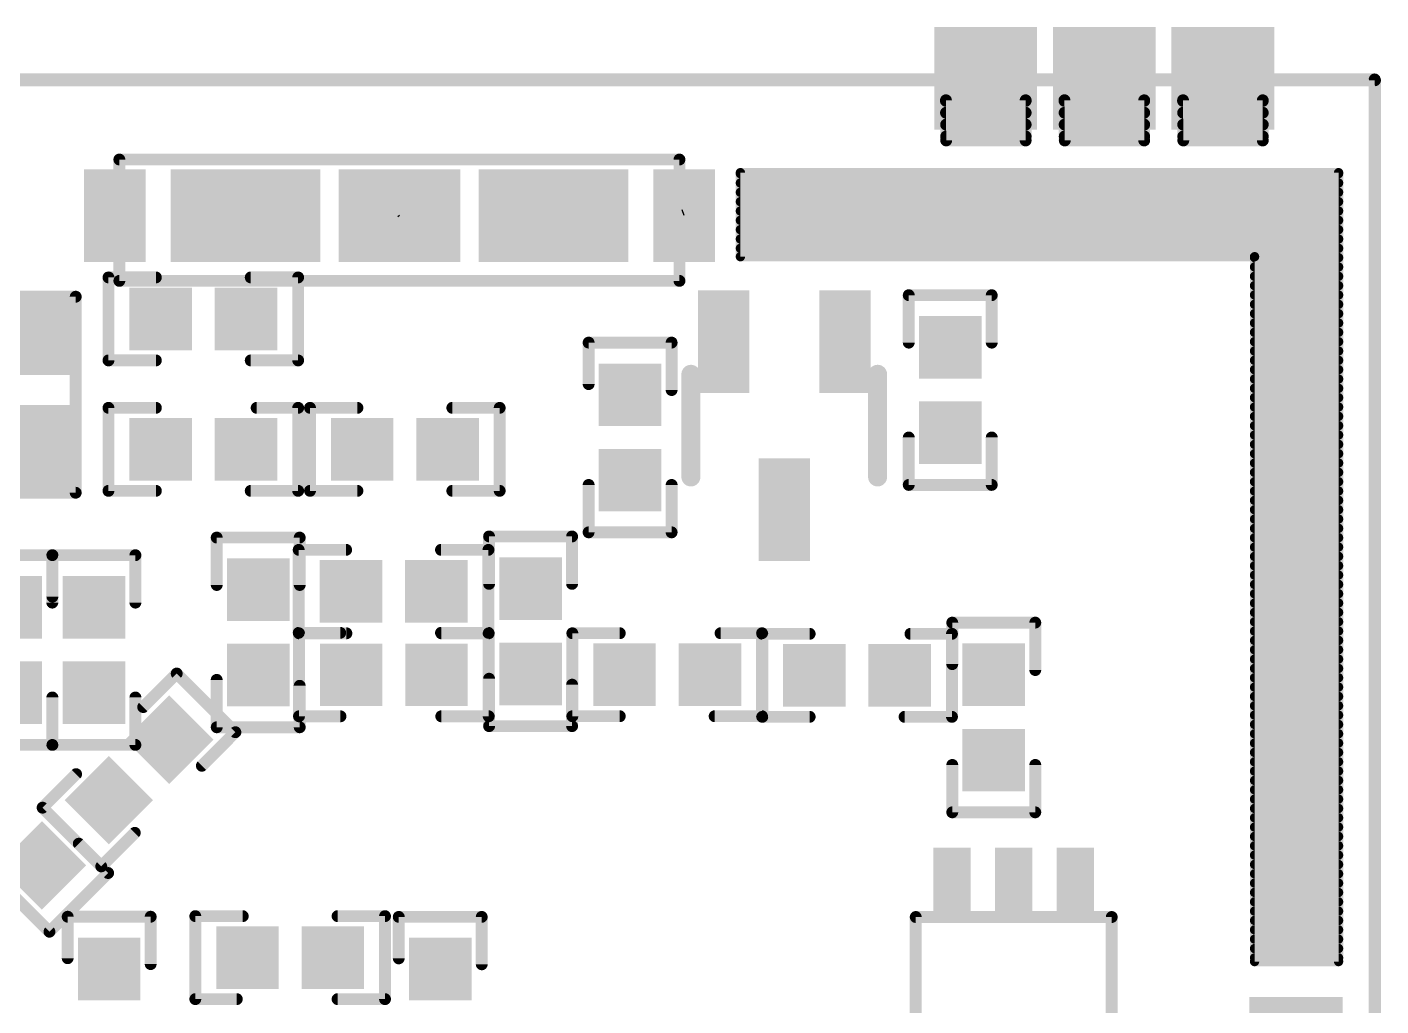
# Model space of a CAD drawing. Extents: x -11.5 to 17.2, y -4.8 to 16.3.
# Drawn here: x 2.68 to 17.19, y 5.85 to 16.33 of the extents above; entities that cross this region are included whole.
import ezdxf

# ---------------------------------------------------------------- set-up
doc = ezdxf.new("R2010")
doc.units = 0
for name, color, linetype in [('19', 53, 'CONTINUOUS'), ('20', 7, 'CONTINUOUS'), ('21', 253, 'CONTINUOUS'), ('29', 253, 'CONTINUOUS')]:
    doc.layers.add(name, color=color, linetype=linetype)

# ---------------------------------------------------------------- blocks, each defined once
blk = doc.blocks.new('RECT')
blk.add_solid([(-0.5, -0.5), (0.5, -0.5), (-0.5, 0.5), (0.5, 0.5)])
blk = doc.blocks.new('SQUAREP')
blk.add_solid([(-0.5, -0.5), (0.5, -0.5), (-0.5, 0.5), (0.5, 0.5)])

msp = doc.modelspace()

# ---------------------------------------------------------------- linework, layer by layer
at = {"layer": '19'}
for p, q in [((9.7226, 14.3154), (9.7028, 14.3764)), ((6.6726, 14.3154), (6.6548, 14.3002))]:
    msp.add_line(p, q, dxfattribs=at)
at = {"layer": '20', "const_width": 0.127}
for points in [[(-10.3632, 15.7734), (17.1196, 15.7734)], [(17.1196, 15.7734), (17.1196, -4.2418)]]:
    msp.add_lwpolyline(points, dxfattribs=at)
at = {"layer": '20', "const_width": 0.0635}
for points in [[(17.1514, 15.7734, 1), (17.0879, 15.7734)], [(17.1196, 15.7416, 1), (17.1196, 15.8052)]]:
    msp.add_lwpolyline(points, format="xyb", dxfattribs=at)
at = {"layer": '21'}
for points, const_width in [([(17.123, 15.7644), (-10.377, 15.7644)], 0.127), ([(17.123, -4.2356), (17.123, 15.7644)], 0.127), ([(3.6726, 14.9154), (3.6726, 13.6154)], 0.127), ([(9.6726, 14.9154), (3.6726, 14.9154)], 0.127), ([(9.6726, 13.6154), (9.6726, 14.9154)], 0.127), ([(4.064, 13.6525), (3.556, 13.6525)], 0.127), ([(3.556, 13.6525), (3.556, 12.7635)], 0.127), ([(3.6726, 13.6154), (9.6726, 13.6154)], 0.127), ([(5.588, 13.6525), (5.08, 13.6525)], 0.127), ([(5.588, 12.7635), (5.588, 13.6525)], 0.127), ([(0.505, 13.446), (3.205, 13.446)], 0.127), ([(3.205, 13.446), (3.205, 11.346)], 0.127), ([(13.0175, 13.462), (12.1285, 13.462)], 0.127), ([(12.1285, 13.462), (12.1285, 12.954)], 0.127), ([(13.0175, 12.954), (13.0175, 13.462)], 0.127), ([(9.5885, 12.954), (8.6995, 12.954)], 0.127), ([(8.6995, 12.954), (8.6995, 12.5095)], 0.127), ([(9.5885, 12.446), (9.5885, 12.954)], 0.127), ([(3.556, 12.7635), (4.064, 12.7635)], 0.127), ([(5.08, 12.7635), (5.588, 12.7635)], 0.127), ([(9.795, 12.615), (9.795, 11.515)], 0.2032), ([(11.795, 11.515), (11.795, 12.615)], 0.2032), ([(3.556, 11.3665), (3.556, 12.2555)], 0.127), ([(3.556, 12.2555), (4.064, 12.2555)], 0.127), ([(5.588, 12.2555), (5.1435, 12.2555)], 0.127), ([(5.588, 11.3665), (5.588, 12.2555)], 0.127), ([(6.223, 12.2555), (5.715, 12.2555)], 0.127), ([(5.715, 12.2555), (5.715, 11.3665)], 0.127), ([(7.747, 12.2555), (7.239, 12.2555)], 0.127), ([(7.747, 11.3665), (7.747, 12.2555)], 0.127), ([(12.1285, 11.938), (12.1285, 11.43)], 0.127), ([(13.0175, 11.43), (13.0175, 11.938)], 0.127), ([(8.6995, 10.922), (8.6995, 11.43)], 0.127), ([(9.5885, 11.43), (9.5885, 10.922)], 0.127), ([(12.1285, 11.43), (13.0175, 11.43)], 0.127), ([(3.205, 11.346), (0.505, 11.346)], 0.127), ([(4.064, 11.3665), (3.556, 11.3665)], 0.127), ([(5.08, 11.3665), (5.588, 11.3665)], 0.127), ([(5.715, 11.3665), (6.223, 11.3665)], 0.127), ([(7.239, 11.3665), (7.747, 11.3665)], 0.127), ([(4.7155, 10.358), (4.7155, 10.866)], 0.127), ([(4.7155, 10.866), (5.6045, 10.866)], 0.127), ([(5.6045, 10.866), (5.6045, 10.358)], 0.127), ([(7.6332, 10.37), (7.6332, 10.878)], 0.127), ([(7.6332, 10.878), (8.5222, 10.878)], 0.127), ([(8.5222, 10.878), (8.5222, 10.37)], 0.127), ([(9.5885, 10.922), (8.6995, 10.922)], 0.127), ([(2.9545, 10.6772), (2.0655, 10.6772)], 0.127), ([(2.9545, 10.1692), (2.9545, 10.6772)], 0.127), ([(3.8445, 10.6772), (2.9555, 10.6772)], 0.127), ([(2.9555, 10.6772), (2.9555, 10.2327)], 0.127), ([(3.8445, 10.1692), (3.8445, 10.6772)], 0.127), ([(6.102, 10.7345), (5.594, 10.7345)], 0.127), ([(5.594, 10.7345), (5.594, 9.8455)], 0.127), ([(7.118, 10.7345), (7.626, 10.7345)], 0.127), ([(7.626, 10.7345), (7.626, 9.8455)], 0.127), ([(13.4839, 9.9549), (12.5949, 9.9549)], 0.127), ([(12.5949, 9.9549), (12.5949, 9.5104)], 0.127), ([(13.4839, 9.4469), (13.4839, 9.9549)], 0.127), ([(5.594, 9.8455), (6.0385, 9.8455)], 0.127), ([(6.1049, 9.8405), (5.5969, 9.8405)], 0.127), ([(5.5969, 9.8405), (5.5969, 8.9515)], 0.127), ([(7.626, 9.8455), (7.118, 9.8455)], 0.127), ([(7.1209, 9.8405), (7.6289, 9.8405)], 0.127), ([(7.6289, 9.8405), (7.6289, 8.9515)], 0.127), ([(8.5252, 8.9523), (8.5252, 9.8413)], 0.127), ([(8.5252, 9.8413), (9.0332, 9.8413)], 0.127), ([(10.5572, 9.8413), (10.1127, 9.8413)], 0.127), ([(10.5572, 8.9523), (10.5572, 9.8413)], 0.127), ([(10.5595, 8.9458), (10.5595, 9.8348)], 0.127), ([(10.5595, 9.8348), (11.0675, 9.8348)], 0.127), ([(12.5915, 9.8348), (12.147, 9.8348)], 0.127), ([(12.5915, 8.9458), (12.5915, 9.8348)], 0.127), ([(4.2871, 9.4097), (3.9279, 9.0505)], 0.127), ([(4.9157, 8.7811), (4.2871, 9.4097)], 0.127), ([(4.7155, 9.342), (4.7155, 8.834)], 0.127), ([(5.6045, 8.834), (5.6045, 9.2785)], 0.127), ([(7.6332, 9.354), (7.6332, 8.846)], 0.127), ([(8.5222, 8.846), (8.5222, 9.2905)], 0.127), ([(2.9545, 9.1532), (2.9545, 8.6452)], 0.127), ([(2.9555, 8.6452), (2.9555, 9.1532)], 0.127), ([(3.8445, 9.1532), (3.8445, 8.6452)], 0.127), ([(5.5969, 8.9515), (6.0414, 8.9515)], 0.127), ([(7.6289, 8.9515), (7.1209, 8.9515)], 0.127), ([(9.0332, 8.9523), (8.5252, 8.9523)], 0.127), ([(10.0492, 8.9523), (10.5572, 8.9523)], 0.127), ([(11.0675, 8.9458), (10.5595, 8.9458)], 0.127), ([(12.0835, 8.9458), (12.5915, 8.9458)], 0.127), ([(4.7155, 8.834), (5.6045, 8.834)], 0.127), ([(7.6332, 8.846), (8.5222, 8.846)], 0.127), ([(2.9545, 8.6452), (2.0655, 8.6452)], 0.127), ([(3.8445, 8.6452), (2.9555, 8.6452)], 0.127), ([(4.5565, 8.4219), (4.9157, 8.7811)], 0.127), ([(12.5949, 7.9229), (12.5949, 8.4309)], 0.127), ([(13.4839, 8.4309), (13.4839, 7.9229)], 0.127), ([(3.2095, 8.3321), (2.8503, 7.9729)], 0.127), ([(2.8503, 7.9729), (3.4789, 7.3443)], 0.127), ([(13.4839, 7.9229), (12.5949, 7.9229)], 0.127), ([(3.4789, 7.3443), (3.8381, 7.7035)], 0.127), ([(3.5524, 7.2727), (3.238, 7.587)], 0.127), ([(2.9237, 6.6441), (3.5524, 7.2727)], 0.127), ([(2.5645, 7.0033), (2.9237, 6.6441)], 0.127), ([(4.0081, 6.805), (3.1191, 6.805)], 0.127), ([(3.1191, 6.805), (3.1191, 6.3605)], 0.127), ([(4.0081, 6.297), (4.0081, 6.805)], 0.127), ([(4.9944, 6.8111), (4.4864, 6.8111)], 0.127), ([(4.4864, 6.8111), (4.4864, 5.9221)], 0.127), ([(6.0104, 6.8111), (6.5184, 6.8111)], 0.127), ([(6.5184, 6.8111), (6.5184, 5.9221)], 0.127), ([(7.5545, 6.803), (6.6655, 6.803)], 0.127), ([(6.6655, 6.803), (6.6655, 6.3585)], 0.127), ([(7.5545, 6.295), (7.5545, 6.803)], 0.127), ([(14.3032, 6.8017), (12.2032, 6.8017)], 0.127), ([(12.2032, 6.8017), (12.2032, 5.5517)], 0.127), ([(14.3032, 5.5517), (14.3032, 6.8017)], 0.127), ([(4.4864, 5.9221), (4.9309, 5.9221)], 0.127), ([(6.5184, 5.9221), (6.0104, 5.9221)], 0.127)]:
    msp.add_lwpolyline(points, dxfattribs=dict(at, const_width=const_width))
for points, const_width in [([(17.1547, 15.7644, 1), (17.0913, 15.7644)], 0.0635), ([(17.123, 15.7326, 1), (17.123, 15.7962)], 0.0635), ([(3.6726, 14.9472, 1), (3.6726, 14.8837)], 0.0635), ([(3.7043, 14.9154, 1), (3.6408, 14.9154)], 0.0635), ([(9.7043, 14.9154, 1), (9.6408, 14.9154)], 0.0635), ([(9.6726, 14.8837, 1), (9.6726, 14.9472)], 0.0635), ([(3.556, 13.6843, 1), (3.556, 13.6207)], 0.0635), ([(3.5878, 13.6525, 1), (3.5242, 13.6525)], 0.0635), ([(3.6726, 13.6472, 1), (3.6726, 13.5837)], 0.0635), ([(3.6408, 13.6154, 1), (3.7043, 13.6154)], 0.0635), ([(4.064, 13.6207, 1), (4.064, 13.6843)], 0.0635), ([(5.08, 13.6843, 1), (5.08, 13.6207)], 0.0635), ([(5.6197, 13.6525, 1), (5.5563, 13.6525)], 0.0635), ([(5.588, 13.6207, 1), (5.588, 13.6843)], 0.0635), ([(9.6408, 13.6154, 1), (9.7043, 13.6154)], 0.0635), ([(9.6726, 13.5837, 1), (9.6726, 13.6472)], 0.0635), ([(3.2368, 13.446, 1), (3.1732, 13.446)], 0.0635), ([(3.205, 13.4143, 1), (3.205, 13.4778)], 0.0635), ([(12.1285, 13.4938, 1), (12.1285, 13.4303)], 0.0635), ([(12.1603, 13.462, 1), (12.0968, 13.462)], 0.0635), ([(13.0493, 13.462, 1), (12.9857, 13.462)], 0.0635), ([(13.0175, 13.4303, 1), (13.0175, 13.4938)], 0.0635), ([(8.7313, 12.954, 1), (8.6677, 12.954)], 0.0635), ([(8.6995, 12.9858, 1), (8.6995, 12.9223)], 0.0635), ([(9.6203, 12.954, 1), (9.5567, 12.954)], 0.0635), ([(9.5885, 12.9223, 1), (9.5885, 12.9858)], 0.0635), ([(12.0968, 12.954, 1), (12.1603, 12.954)], 0.0635), ([(12.9857, 12.954, 1), (13.0493, 12.954)], 0.0635), ([(3.5242, 12.7635, 1), (3.5878, 12.7635)], 0.0635), ([(3.556, 12.7953, 1), (3.556, 12.7317)], 0.0635), ([(4.064, 12.7317, 1), (4.064, 12.7953)], 0.0635), ([(5.08, 12.7953, 1), (5.08, 12.7317)], 0.0635), ([(5.5563, 12.7635, 1), (5.6197, 12.7635)], 0.0635), ([(5.588, 12.7317, 1), (5.588, 12.7953)], 0.0635), ([(9.8458, 12.615, 1), (9.7442, 12.615)], 0.1016), ([(11.8458, 12.615, 1), (11.7442, 12.615)], 0.1016), ([(8.6677, 12.5095, 1), (8.7313, 12.5095)], 0.0635), ([(9.5567, 12.446, 1), (9.6203, 12.446)], 0.0635), ([(3.5878, 12.2555, 1), (3.5242, 12.2555)], 0.0635), ([(3.556, 12.2873, 1), (3.556, 12.2238)], 0.0635), ([(4.064, 12.2238, 1), (4.064, 12.2873)], 0.0635), ([(5.1435, 12.2873, 1), (5.1435, 12.2238)], 0.0635), ([(5.6197, 12.2555, 1), (5.5563, 12.2555)], 0.0635), ([(5.588, 12.2238, 1), (5.588, 12.2873)], 0.0635), ([(5.715, 12.2873, 1), (5.715, 12.2238)], 0.0635), ([(5.7467, 12.2555, 1), (5.6833, 12.2555)], 0.0635), ([(6.223, 12.2238, 1), (6.223, 12.2873)], 0.0635), ([(7.239, 12.2873, 1), (7.239, 12.2238)], 0.0635), ([(7.7788, 12.2555, 1), (7.7153, 12.2555)], 0.0635), ([(7.747, 12.2238, 1), (7.747, 12.2873)], 0.0635), ([(12.1603, 11.938, 1), (12.0968, 11.938)], 0.0635), ([(13.0493, 11.938, 1), (12.9857, 11.938)], 0.0635), ([(8.7313, 11.43, 1), (8.6677, 11.43)], 0.0635), ([(9.6203, 11.43, 1), (9.5567, 11.43)], 0.0635), ([(9.7442, 11.515, 1), (9.8458, 11.515)], 0.1016), ([(11.7442, 11.515, 1), (11.8458, 11.515)], 0.1016), ([(12.1285, 11.4618, 1), (12.1285, 11.3982)], 0.0635), ([(12.0968, 11.43, 1), (12.1603, 11.43)], 0.0635), ([(12.9857, 11.43, 1), (13.0493, 11.43)], 0.0635), ([(13.0175, 11.3982, 1), (13.0175, 11.4618)], 0.0635), ([(3.1732, 11.346, 1), (3.2368, 11.346)], 0.0635), ([(3.205, 11.3142, 1), (3.205, 11.3778)], 0.0635), ([(3.556, 11.3983, 1), (3.556, 11.3347)], 0.0635), ([(3.5242, 11.3665, 1), (3.5878, 11.3665)], 0.0635), ([(4.064, 11.3347, 1), (4.064, 11.3983)], 0.0635), ([(5.08, 11.3983, 1), (5.08, 11.3347)], 0.0635), ([(5.5563, 11.3665, 1), (5.6197, 11.3665)], 0.0635), ([(5.588, 11.3347, 1), (5.588, 11.3983)], 0.0635), ([(5.715, 11.3983, 1), (5.715, 11.3347)], 0.0635), ([(5.6833, 11.3665, 1), (5.7467, 11.3665)], 0.0635), ([(6.223, 11.3347, 1), (6.223, 11.3983)], 0.0635), ([(7.239, 11.3983, 1), (7.239, 11.3347)], 0.0635), ([(7.7153, 11.3665, 1), (7.7788, 11.3665)], 0.0635), ([(7.747, 11.3347, 1), (7.747, 11.3983)], 0.0635), ([(4.7155, 10.8978, 1), (4.7155, 10.8342)], 0.0635), ([(4.7473, 10.866, 1), (4.6838, 10.866)], 0.0635), ([(5.6363, 10.866, 1), (5.5728, 10.866)], 0.0635), ([(5.6045, 10.8342, 1), (5.6045, 10.8978)], 0.0635), ([(7.665, 10.878, 1), (7.6015, 10.878)], 0.0635), ([(7.6332, 10.9097, 1), (7.6332, 10.8462)], 0.0635), ([(8.554, 10.878, 1), (8.4905, 10.878)], 0.0635), ([(8.5222, 10.8462, 1), (8.5222, 10.9097)], 0.0635), ([(8.6995, 10.9538, 1), (8.6995, 10.8902)], 0.0635), ([(8.6677, 10.922, 1), (8.7313, 10.922)], 0.0635), ([(9.5567, 10.922, 1), (9.6203, 10.922)], 0.0635), ([(9.5885, 10.8902, 1), (9.5885, 10.9538)], 0.0635), ([(2.9863, 10.6772, 1), (2.9228, 10.6772)], 0.0635), ([(2.9555, 10.709, 1), (2.9555, 10.6455)], 0.0635), ([(2.9873, 10.6772, 1), (2.9238, 10.6772)], 0.0635), ([(2.9545, 10.6455, 1), (2.9545, 10.709)], 0.0635), ([(3.8763, 10.6772, 1), (3.8127, 10.6772)], 0.0635), ([(3.8445, 10.6455, 1), (3.8445, 10.709)], 0.0635), ([(5.594, 10.7663, 1), (5.594, 10.7027)], 0.0635), ([(5.6258, 10.7345, 1), (5.5623, 10.7345)], 0.0635), ([(6.102, 10.7027, 1), (6.102, 10.7663)], 0.0635), ([(7.118, 10.7663, 1), (7.118, 10.7027)], 0.0635), ([(7.6578, 10.7345, 1), (7.5943, 10.7345)], 0.0635), ([(7.626, 10.7027, 1), (7.626, 10.7663)], 0.0635), ([(4.6838, 10.358, 1), (4.7473, 10.358)], 0.0635), ([(5.5728, 10.358, 1), (5.6363, 10.358)], 0.0635), ([(7.6015, 10.37, 1), (7.665, 10.37)], 0.0635), ([(8.4905, 10.37, 1), (8.554, 10.37)], 0.0635), ([(2.9228, 10.1692, 1), (2.9863, 10.1692)], 0.0635), ([(2.9238, 10.2327, 1), (2.9873, 10.2327)], 0.0635), ([(3.8127, 10.1692, 1), (3.8763, 10.1692)], 0.0635), ([(12.5949, 9.9867, 1), (12.5949, 9.9232)], 0.0635), ([(12.6266, 9.9549, 1), (12.5631, 9.9549)], 0.0635), ([(13.5156, 9.9549, 1), (13.4521, 9.9549)], 0.0635), ([(13.4839, 9.9232, 1), (13.4839, 9.9867)], 0.0635), ([(5.594, 9.8773, 1), (5.594, 9.8138)], 0.0635), ([(5.5623, 9.8455, 1), (5.6258, 9.8455)], 0.0635), ([(5.5969, 9.8723, 1), (5.5969, 9.8088)], 0.0635), ([(5.6287, 9.8405, 1), (5.5652, 9.8405)], 0.0635), ([(6.0385, 9.8138, 1), (6.0385, 9.8773)], 0.0635), ([(6.1049, 9.8088, 1), (6.1049, 9.8723)], 0.0635), ([(7.118, 9.8773, 1), (7.118, 9.8138)], 0.0635), ([(7.1209, 9.8723, 1), (7.1209, 9.8088)], 0.0635), ([(7.5943, 9.8455, 1), (7.6578, 9.8455)], 0.0635), ([(7.6607, 9.8405, 1), (7.5972, 9.8405)], 0.0635), ([(7.626, 9.8138, 1), (7.626, 9.8773)], 0.0635), ([(7.6289, 9.8088, 1), (7.6289, 9.8723)], 0.0635), ([(8.557, 9.8413, 1), (8.4935, 9.8413)], 0.0635), ([(8.5252, 9.873, 1), (8.5252, 9.8095)], 0.0635), ([(9.0332, 9.8095, 1), (9.0332, 9.873)], 0.0635), ([(10.1127, 9.873, 1), (10.1127, 9.8095)], 0.0635), ([(10.589, 9.8413, 1), (10.5255, 9.8413)], 0.0635), ([(10.5913, 9.8348, 1), (10.5278, 9.8348)], 0.0635), ([(10.5595, 9.8666, 1), (10.5595, 9.8031)], 0.0635), ([(10.5572, 9.8095, 1), (10.5572, 9.873)], 0.0635), ([(11.0675, 9.8031, 1), (11.0675, 9.8666)], 0.0635), ([(12.147, 9.8666, 1), (12.147, 9.8031)], 0.0635), ([(12.6233, 9.8348, 1), (12.5598, 9.8348)], 0.0635), ([(12.5915, 9.8031, 1), (12.5915, 9.8666)], 0.0635), ([(4.3096, 9.4322, 1), (4.2647, 9.3873)], 0.0635), ([(4.3096, 9.3873, 1), (4.2647, 9.4322)], 0.0635), ([(12.5631, 9.5104, 1), (12.6266, 9.5104)], 0.0635), ([(13.4521, 9.4469, 1), (13.5156, 9.4469)], 0.0635), ([(4.7473, 9.342, 1), (4.6838, 9.342)], 0.0635), ([(5.6363, 9.2785, 1), (5.5728, 9.2785)], 0.0635), ([(7.665, 9.354, 1), (7.6015, 9.354)], 0.0635), ([(8.554, 9.2905, 1), (8.4905, 9.2905)], 0.0635), ([(2.9863, 9.1532, 1), (2.9228, 9.1532)], 0.0635), ([(2.9873, 9.1532, 1), (2.9238, 9.1532)], 0.0635), ([(3.8763, 9.1532, 1), (3.8127, 9.1532)], 0.0635), ([(3.9054, 9.073, 1), (3.9504, 9.0281)], 0.0635), ([(5.5969, 8.9833, 1), (5.5969, 8.9198)], 0.0635), ([(6.0414, 8.9198, 1), (6.0414, 8.9833)], 0.0635), ([(7.1209, 8.9833, 1), (7.1209, 8.9198)], 0.0635), ([(7.6289, 8.9198, 1), (7.6289, 8.9833)], 0.0635), ([(8.5252, 8.984, 1), (8.5252, 8.9205)], 0.0635), ([(9.0332, 8.9205, 1), (9.0332, 8.984)], 0.0635), ([(10.0492, 8.984, 1), (10.0492, 8.9205)], 0.0635), ([(10.5595, 8.9776, 1), (10.5595, 8.9141)], 0.0635), ([(10.5572, 8.9205, 1), (10.5572, 8.984)], 0.0635), ([(11.0675, 8.9141, 1), (11.0675, 8.9776)], 0.0635), ([(12.0835, 8.9776, 1), (12.0835, 8.9141)], 0.0635), ([(12.5915, 8.9141, 1), (12.5915, 8.9776)], 0.0635), ([(4.7155, 8.8658, 1), (4.7155, 8.8022)], 0.0635), ([(4.6838, 8.834, 1), (4.7473, 8.834)], 0.0635), ([(5.5652, 8.9515, 1), (5.6287, 8.9515)], 0.0635), ([(5.5728, 8.834, 1), (5.6363, 8.834)], 0.0635), ([(5.6045, 8.8022, 1), (5.6045, 8.8658)], 0.0635), ([(7.5972, 8.9515, 1), (7.6607, 8.9515)], 0.0635), ([(7.6332, 8.8777, 1), (7.6332, 8.8142)], 0.0635), ([(7.6015, 8.846, 1), (7.665, 8.846)], 0.0635), ([(8.4905, 8.846, 1), (8.554, 8.846)], 0.0635), ([(8.4935, 8.9523, 1), (8.557, 8.9523)], 0.0635), ([(8.5222, 8.8142, 1), (8.5222, 8.8777)], 0.0635), ([(10.5255, 8.9523, 1), (10.589, 8.9523)], 0.0635), ([(10.5278, 8.9458, 1), (10.5913, 8.9458)], 0.0635), ([(12.5598, 8.9458, 1), (12.6233, 8.9458)], 0.0635), ([(2.9555, 8.677, 1), (2.9555, 8.6135)], 0.0635), ([(2.9545, 8.6135, 1), (2.9545, 8.677)], 0.0635), ([(3.8445, 8.6135, 1), (3.8445, 8.677)], 0.0635), ([(4.9382, 8.7587, 1), (4.8933, 8.8036)], 0.0635), ([(4.8933, 8.7587, 1), (4.9382, 8.8036)], 0.0635), ([(2.9228, 8.6452, 1), (2.9863, 8.6452)], 0.0635), ([(2.9238, 8.6452, 1), (2.9873, 8.6452)], 0.0635), ([(3.8127, 8.6452, 1), (3.8763, 8.6452)], 0.0635), ([(4.5341, 8.4444, 1), (4.579, 8.3994)], 0.0635), ([(12.6266, 8.4309, 1), (12.5631, 8.4309)], 0.0635), ([(13.5156, 8.4309, 1), (13.4521, 8.4309)], 0.0635), ([(3.2319, 8.3096, 1), (3.187, 8.3545)], 0.0635), ([(2.8727, 7.9953, 1), (2.8278, 7.9504)], 0.0635), ([(2.8278, 7.9953, 1), (2.8727, 7.9504)], 0.0635), ([(12.5949, 7.9547, 1), (12.5949, 7.8912)], 0.0635), ([(13.4839, 7.8912, 1), (13.4839, 7.9547)], 0.0635), ([(12.5631, 7.9229, 1), (12.6266, 7.9229)], 0.0635), ([(13.4521, 7.9229, 1), (13.5156, 7.9229)], 0.0635), ([(3.8605, 7.681, 1), (3.8156, 7.7259)], 0.0635), ([(3.2605, 7.6095, 1), (3.2156, 7.5645)], 0.0635), ([(3.4564, 7.3667, 1), (3.5013, 7.3218)], 0.0635), ([(3.4564, 7.3218, 1), (3.5013, 7.3667)], 0.0635), ([(3.5748, 7.2502, 1), (3.5299, 7.2951)], 0.0635), ([(3.5299, 7.2502, 1), (3.5748, 7.2951)], 0.0635), ([(3.1509, 6.805, 1), (3.0873, 6.805)], 0.0635), ([(3.1191, 6.8367, 1), (3.1191, 6.7732)], 0.0635), ([(4.0398, 6.805, 1), (3.9763, 6.805)], 0.0635), ([(4.0081, 6.7732, 1), (4.0081, 6.8367)], 0.0635), ([(4.4864, 6.8428, 1), (4.4864, 6.7793)], 0.0635), ([(4.5181, 6.8111, 1), (4.4546, 6.8111)], 0.0635), ([(4.9944, 6.7793, 1), (4.9944, 6.8428)], 0.0635), ([(6.0104, 6.8428, 1), (6.0104, 6.7793)], 0.0635), ([(6.5501, 6.8111, 1), (6.4866, 6.8111)], 0.0635), ([(6.5184, 6.7793, 1), (6.5184, 6.8428)], 0.0635), ([(6.6973, 6.803, 1), (6.6338, 6.803)], 0.0635), ([(6.6655, 6.8347, 1), (6.6655, 6.7713)], 0.0635), ([(7.5862, 6.803, 1), (7.5228, 6.803)], 0.0635), ([(7.5545, 6.7713, 1), (7.5545, 6.8347)], 0.0635), ([(12.2032, 6.8335, 1), (12.2032, 6.77)], 0.0635), ([(12.235, 6.8017, 1), (12.1715, 6.8017)], 0.0635), ([(14.335, 6.8017, 1), (14.2715, 6.8017)], 0.0635), ([(14.3032, 6.77, 1), (14.3032, 6.8335)], 0.0635), ([(2.9013, 6.6665, 1), (2.9462, 6.6216)], 0.0635), ([(2.9013, 6.6216, 1), (2.9462, 6.6665)], 0.0635), ([(3.0873, 6.3605, 1), (3.1509, 6.3605)], 0.0635), ([(6.6338, 6.3585, 1), (6.6973, 6.3585)], 0.0635), ([(3.9763, 6.297, 1), (4.0398, 6.297)], 0.0635), ([(7.5228, 6.295, 1), (7.5862, 6.295)], 0.0635), ([(4.4864, 5.9538, 1), (4.4864, 5.8903)], 0.0635), ([(4.4546, 5.9221, 1), (4.5181, 5.9221)], 0.0635), ([(4.9309, 5.8903, 1), (4.9309, 5.9538)], 0.0635), ([(6.0104, 5.9538, 1), (6.0104, 5.8903)], 0.0635), ([(6.4866, 5.9221, 1), (6.5501, 5.9221)], 0.0635), ([(6.5184, 5.8903, 1), (6.5184, 5.9538)], 0.0635)]:
    msp.add_lwpolyline(points, format="xyb", dxfattribs=dict(at, const_width=const_width))
at = {"layer": '29'}
for points, const_width in [([(12.5587, 15.5506, 1), (12.4952, 15.5502)], 0.0635), ([(12.527, 15.5752, 1), (12.527, 15.5116)], 0.0635), ([(12.527, 15.5821, 1), (12.527, 15.5186)], 0.0635), ([(13.4126, 15.5499, 1), (13.3491, 15.5499)], 0.0635), ([(13.3809, 15.5181, 1), (13.3809, 15.5816)], 0.0635), ([(13.3809, 15.5116, 1), (13.3809, 15.5752)], 0.0635), ([(13.8287, 15.5506, 1), (13.7652, 15.5502)], 0.0635), ([(13.797, 15.5752, 1), (13.797, 15.5116)], 0.0635), ([(13.797, 15.5821, 1), (13.797, 15.5186)], 0.0635), ([(14.6826, 15.5499, 1), (14.6191, 15.5499)], 0.0635), ([(14.6509, 15.5181, 1), (14.6509, 15.5816)], 0.0635), ([(14.6509, 15.5116, 1), (14.6509, 15.5752)], 0.0635), ([(15.0987, 15.5506, 1), (15.0352, 15.5502)], 0.0635), ([(15.067, 15.5752, 1), (15.067, 15.5116)], 0.0635), ([(15.067, 15.5821, 1), (15.067, 15.5186)], 0.0635), ([(15.9526, 15.5499, 1), (15.8891, 15.5499)], 0.0635), ([(15.9209, 15.5181, 1), (15.9209, 15.5816)], 0.0635), ([(15.9209, 15.5116, 1), (15.9209, 15.5752)], 0.0635), ([(12.5278, 15.4482, 1), (12.5278, 15.3847)], 0.0635), ([(13.3809, 15.3847, 1), (13.3809, 15.4482)], 0.0635), ([(13.7978, 15.4482, 1), (13.7978, 15.3847)], 0.0635), ([(14.6509, 15.3847, 1), (14.6509, 15.4482)], 0.0635), ([(15.0678, 15.4482, 1), (15.0678, 15.3847)], 0.0635), ([(15.9209, 15.3847, 1), (15.9209, 15.4482)], 0.0635), ([(12.5287, 15.3212, 1), (12.5287, 15.2576)], 0.0635), ([(13.3809, 15.2576, 1), (13.3809, 15.3212)], 0.0635), ([(13.7987, 15.3212, 1), (13.7987, 15.2576)], 0.0635), ([(14.6509, 15.2576, 1), (14.6509, 15.3212)], 0.0635), ([(15.0686, 15.3212, 1), (15.0686, 15.2576)], 0.0635), ([(15.9209, 15.2576, 1), (15.9209, 15.3212)], 0.0635), ([(12.5295, 15.1942, 1), (12.5295, 15.1306)], 0.0635), ([(12.5297, 15.1511, 1), (12.5297, 15.0876)], 0.0635), ([(12.498, 15.1192, 1), (12.5615, 15.1196)], 0.0635), ([(13.3491, 15.1194, 1), (13.4126, 15.1194)], 0.0635), ([(13.3809, 15.1306, 1), (13.3809, 15.1942)], 0.0635), ([(13.3809, 15.0876, 1), (13.3809, 15.1511)], 0.0635), ([(13.7995, 15.1942, 1), (13.7995, 15.1306)], 0.0635), ([(13.7997, 15.1511, 1), (13.7997, 15.0876)], 0.0635), ([(13.768, 15.1192, 1), (13.8315, 15.1196)], 0.0635), ([(14.6191, 15.1194, 1), (14.6826, 15.1194)], 0.0635), ([(14.6509, 15.1306, 1), (14.6509, 15.1942)], 0.0635), ([(14.6509, 15.0876, 1), (14.6509, 15.1511)], 0.0635), ([(15.0695, 15.1942, 1), (15.0695, 15.1306)], 0.0635), ([(15.0697, 15.1511, 1), (15.0697, 15.0876)], 0.0635), ([(15.038, 15.1192, 1), (15.1015, 15.1196)], 0.0635), ([(15.8891, 15.1194, 1), (15.9526, 15.1194)], 0.0635), ([(15.9209, 15.1306, 1), (15.9209, 15.1942)], 0.0635), ([(15.9209, 15.0876, 1), (15.9209, 15.1511)], 0.0635), ([(10.35, 14.7744, 1), (10.3, 14.7744)], 0.05), ([(10.325, 14.7994, 1), (10.325, 14.7494)], 0.05), ([(10.325, 14.7894, 1), (10.325, 14.7394)], 0.05), ([(16.758, 14.7744, 1), (16.708, 14.7744)], 0.05), ([(16.733, 14.7494, 1), (16.733, 14.7994)], 0.05), ([(16.733, 14.7394, 1), (16.733, 14.7894)], 0.05), ([(10.325, 14.6894, 1), (10.325, 14.6394)], 0.05), ([(16.733, 14.6394, 1), (16.733, 14.6894)], 0.05), ([(10.325, 14.5894, 1), (10.325, 14.5394)], 0.05), ([(10.325, 14.4894, 1), (10.325, 14.4394)], 0.05), ([(16.733, 14.5394, 1), (16.733, 14.5894)], 0.05), ([(16.733, 14.4394, 1), (16.733, 14.4894)], 0.05), ([(10.325, 14.3894, 1), (10.325, 14.3394)], 0.05), ([(16.733, 14.3394, 1), (16.733, 14.3894)], 0.05), ([(10.325, 14.2894, 1), (10.325, 14.2394)], 0.05), ([(10.325, 14.1894, 1), (10.325, 14.1394)], 0.05), ([(16.733, 14.2394, 1), (16.733, 14.2894)], 0.05), ([(16.733, 14.1394, 1), (16.733, 14.1894)], 0.05), ([(10.325, 14.0894, 1), (10.325, 14.0394)], 0.05), ([(16.733, 14.0394, 1), (16.733, 14.0894)], 0.05), ([(10.325, 13.9894, 1), (10.325, 13.9394)], 0.05), ([(10.325, 13.8994, 1), (10.325, 13.8494)], 0.05), ([(15.858, 13.8744, 1), (15.808, 13.8744)], 0.05), ([(15.833, 13.8494, 1), (15.833, 13.8994)], 0.05), ([(16.733, 13.9394, 1), (16.733, 13.9894)], 0.05), ([(10.3, 13.8744, 1), (10.35, 13.8744)], 0.05), ([(15.833, 13.8894, 1), (15.833, 13.8394)], 0.05), ([(15.833, 13.7894, 1), (15.833, 13.7394)], 0.05), ([(16.733, 13.8394, 1), (16.733, 13.8894)], 0.05), ([(16.733, 13.7394, 1), (16.733, 13.7894)], 0.05), ([(15.833, 13.6894, 1), (15.833, 13.6394)], 0.05), ([(16.733, 13.6394, 1), (16.733, 13.6894)], 0.05), ([(15.833, 13.5894, 1), (15.833, 13.5394)], 0.05), ([(15.833, 13.4894, 1), (15.833, 13.4394)], 0.05), ([(16.733, 13.5394, 1), (16.733, 13.5894)], 0.05), ([(16.733, 13.4394, 1), (16.733, 13.4894)], 0.05), ([(15.833, 13.3894, 1), (15.833, 13.3394)], 0.05), ([(16.733, 13.3394, 1), (16.733, 13.3894)], 0.05), ([(15.833, 13.2894, 1), (15.833, 13.2394)], 0.05), ([(15.833, 13.1894, 1), (15.833, 13.1394)], 0.05), ([(16.733, 13.2394, 1), (16.733, 13.2894)], 0.05), ([(16.733, 13.1394, 1), (16.733, 13.1894)], 0.05), ([(15.833, 13.0894, 1), (15.833, 13.0394)], 0.05), ([(16.733, 13.0394, 1), (16.733, 13.0894)], 0.05), ([(15.833, 12.9894, 1), (15.833, 12.9394)], 0.05), ([(15.833, 12.8894, 1), (15.833, 12.8394)], 0.05), ([(16.733, 12.9394, 1), (16.733, 12.9894)], 0.05), ([(16.733, 12.8394, 1), (16.733, 12.8894)], 0.05), ([(15.833, 12.7894, 1), (15.833, 12.7394)], 0.05), ([(16.733, 12.7394, 1), (16.733, 12.7894)], 0.05), ([(15.833, 12.6894, 1), (15.833, 12.6394)], 0.05), ([(16.733, 12.6394, 1), (16.733, 12.6894)], 0.05), ([(15.833, 12.5894, 1), (15.833, 12.5394)], 0.05), ([(15.833, 12.4894, 1), (15.833, 12.4394)], 0.05), ([(16.733, 12.5394, 1), (16.733, 12.5894)], 0.05), ([(16.733, 12.4394, 1), (16.733, 12.4894)], 0.05), ([(15.833, 12.3894, 1), (15.833, 12.3394)], 0.05), ([(16.733, 12.3394, 1), (16.733, 12.3894)], 0.05), ([(15.833, 12.2894, 1), (15.833, 12.2394)], 0.05), ([(15.833, 12.1894, 1), (15.833, 12.1394)], 0.05), ([(16.733, 12.2394, 1), (16.733, 12.2894)], 0.05), ([(16.733, 12.1394, 1), (16.733, 12.1894)], 0.05), ([(15.833, 12.0894, 1), (15.833, 12.0394)], 0.05), ([(16.733, 12.0394, 1), (16.733, 12.0894)], 0.05), ([(15.833, 11.9894, 1), (15.833, 11.9394)], 0.05), ([(15.833, 11.8894, 1), (15.833, 11.8394)], 0.05), ([(16.733, 11.9394, 1), (16.733, 11.9894)], 0.05), ([(16.733, 11.8394, 1), (16.733, 11.8894)], 0.05), ([(15.833, 11.7894, 1), (15.833, 11.7394)], 0.05), ([(16.733, 11.7394, 1), (16.733, 11.7894)], 0.05), ([(15.833, 11.6894, 1), (15.833, 11.6394)], 0.05), ([(15.833, 11.5894, 1), (15.833, 11.5394)], 0.05), ([(16.733, 11.6394, 1), (16.733, 11.6894)], 0.05), ([(16.733, 11.5394, 1), (16.733, 11.5894)], 0.05), ([(15.833, 11.4894, 1), (15.833, 11.4394)], 0.05), ([(16.733, 11.4394, 1), (16.733, 11.4894)], 0.05), ([(15.833, 11.3894, 1), (15.833, 11.3394)], 0.05), ([(15.833, 11.2894, 1), (15.833, 11.2394)], 0.05), ([(16.733, 11.3394, 1), (16.733, 11.3894)], 0.05), ([(16.733, 11.2394, 1), (16.733, 11.2894)], 0.05), ([(15.833, 11.1894, 1), (15.833, 11.1394)], 0.05), ([(16.733, 11.1394, 1), (16.733, 11.1894)], 0.05), ([(15.833, 11.0894, 1), (15.833, 11.0394)], 0.05), ([(16.733, 11.0394, 1), (16.733, 11.0894)], 0.05), ([(15.833, 10.9894, 1), (15.833, 10.9394)], 0.05), ([(15.833, 10.8894, 1), (15.833, 10.8394)], 0.05), ([(16.733, 10.9394, 1), (16.733, 10.9894)], 0.05), ([(16.733, 10.8394, 1), (16.733, 10.8894)], 0.05), ([(15.833, 10.7894, 1), (15.833, 10.7394)], 0.05), ([(16.733, 10.7394, 1), (16.733, 10.7894)], 0.05), ([(15.833, 10.6894, 1), (15.833, 10.6394)], 0.05), ([(15.833, 10.5894, 1), (15.833, 10.5394)], 0.05), ([(16.733, 10.6394, 1), (16.733, 10.6894)], 0.05), ([(16.733, 10.5394, 1), (16.733, 10.5894)], 0.05), ([(15.833, 10.4894, 1), (15.833, 10.4394)], 0.05), ([(16.733, 10.4394, 1), (16.733, 10.4894)], 0.05), ([(15.833, 10.3894, 1), (15.833, 10.3394)], 0.05), ([(15.833, 10.2894, 1), (15.833, 10.2394)], 0.05), ([(16.733, 10.3394, 1), (16.733, 10.3894)], 0.05), ([(16.733, 10.2394, 1), (16.733, 10.2894)], 0.05), ([(15.833, 10.1894, 1), (15.833, 10.1394)], 0.05), ([(16.733, 10.1394, 1), (16.733, 10.1894)], 0.05), ([(15.833, 10.0894, 1), (15.833, 10.0394)], 0.05), ([(15.833, 9.9894, 1), (15.833, 9.9394)], 0.05), ([(16.733, 10.0394, 1), (16.733, 10.0894)], 0.05), ([(16.733, 9.9394, 1), (16.733, 9.9894)], 0.05), ([(15.833, 9.8894, 1), (15.833, 9.8394)], 0.05), ([(16.733, 9.8394, 1), (16.733, 9.8894)], 0.05), ([(15.833, 9.7894, 1), (15.833, 9.7394)], 0.05), ([(16.733, 9.7394, 1), (16.733, 9.7894)], 0.05), ([(15.833, 9.6894, 1), (15.833, 9.6394)], 0.05), ([(15.833, 9.5894, 1), (15.833, 9.5394)], 0.05), ([(16.733, 9.6394, 1), (16.733, 9.6894)], 0.05), ([(16.733, 9.5394, 1), (16.733, 9.5894)], 0.05), ([(15.833, 9.4894, 1), (15.833, 9.4394)], 0.05), ([(16.733, 9.4394, 1), (16.733, 9.4894)], 0.05), ([(15.833, 9.3894, 1), (15.833, 9.3394)], 0.05), ([(15.833, 9.2894, 1), (15.833, 9.2394)], 0.05), ([(16.733, 9.3394, 1), (16.733, 9.3894)], 0.05), ([(16.733, 9.2394, 1), (16.733, 9.2894)], 0.05), ([(15.833, 9.1894, 1), (15.833, 9.1394)], 0.05), ([(16.733, 9.1394, 1), (16.733, 9.1894)], 0.05), ([(15.833, 9.0894, 1), (15.833, 9.0394)], 0.05), ([(15.833, 8.9894, 1), (15.833, 8.9394)], 0.05), ([(16.733, 9.0394, 1), (16.733, 9.0894)], 0.05), ([(16.733, 8.9394, 1), (16.733, 8.9894)], 0.05), ([(15.833, 8.8894, 1), (15.833, 8.8394)], 0.05), ([(16.733, 8.8394, 1), (16.733, 8.8894)], 0.05), ([(15.833, 8.7894, 1), (15.833, 8.7394)], 0.05), ([(15.833, 8.6894, 1), (15.833, 8.6394)], 0.05), ([(16.733, 8.7394, 1), (16.733, 8.7894)], 0.05), ([(16.733, 8.6394, 1), (16.733, 8.6894)], 0.05), ([(15.833, 8.5894, 1), (15.833, 8.5394)], 0.05), ([(16.733, 8.5394, 1), (16.733, 8.5894)], 0.05), ([(15.833, 8.4894, 1), (15.833, 8.4394)], 0.05), ([(15.833, 8.3894, 1), (15.833, 8.3394)], 0.05), ([(16.733, 8.4394, 1), (16.733, 8.4894)], 0.05), ([(16.733, 8.3394, 1), (16.733, 8.3894)], 0.05), ([(15.833, 8.2894, 1), (15.833, 8.2394)], 0.05), ([(16.733, 8.2394, 1), (16.733, 8.2894)], 0.05), ([(15.833, 8.1894, 1), (15.833, 8.1394)], 0.05), ([(16.733, 8.1394, 1), (16.733, 8.1894)], 0.05), ([(15.833, 8.0894, 1), (15.833, 8.0394)], 0.05), ([(15.833, 7.9894, 1), (15.833, 7.9394)], 0.05), ([(16.733, 8.0394, 1), (16.733, 8.0894)], 0.05), ([(16.733, 7.9394, 1), (16.733, 7.9894)], 0.05), ([(15.833, 7.8894, 1), (15.833, 7.8394)], 0.05), ([(16.733, 7.8394, 1), (16.733, 7.8894)], 0.05), ([(15.833, 7.7894, 1), (15.833, 7.7394)], 0.05), ([(15.833, 7.6894, 1), (15.833, 7.6394)], 0.05), ([(16.733, 7.7394, 1), (16.733, 7.7894)], 0.05), ([(16.733, 7.6394, 1), (16.733, 7.6894)], 0.05), ([(15.833, 7.5894, 1), (15.833, 7.5394)], 0.05), ([(16.733, 7.5394, 1), (16.733, 7.5894)], 0.05), ([(15.833, 7.4894, 1), (15.833, 7.4394)], 0.05), ([(15.833, 7.3894, 1), (15.833, 7.3394)], 0.05), ([(16.733, 7.4394, 1), (16.733, 7.4894)], 0.05), ([(16.733, 7.3394, 1), (16.733, 7.3894)], 0.05), ([(15.833, 7.2894, 1), (15.833, 7.2394)], 0.05), ([(16.733, 7.2394, 1), (16.733, 7.2894)], 0.05), ([(15.833, 7.1894, 1), (15.833, 7.1394)], 0.05), ([(15.833, 7.0894, 1), (15.833, 7.0394)], 0.05), ([(16.733, 7.1394, 1), (16.733, 7.1894)], 0.05), ([(16.733, 7.0394, 1), (16.733, 7.0894)], 0.05), ([(15.833, 6.9894, 1), (15.833, 6.9394)], 0.05), ([(16.733, 6.9394, 1), (16.733, 6.9894)], 0.05), ([(15.833, 6.8894, 1), (15.833, 6.8394)], 0.05), ([(16.733, 6.8394, 1), (16.733, 6.8894)], 0.05), ([(15.833, 6.7894, 1), (15.833, 6.7394)], 0.05), ([(15.833, 6.6894, 1), (15.833, 6.6394)], 0.05), ([(16.733, 6.7394, 1), (16.733, 6.7894)], 0.05), ([(16.733, 6.6394, 1), (16.733, 6.6894)], 0.05), ([(15.833, 6.5894, 1), (15.833, 6.5394)], 0.05), ([(16.733, 6.5394, 1), (16.733, 6.5894)], 0.05), ([(15.833, 6.4894, 1), (15.833, 6.4394)], 0.05), ([(15.833, 6.3894, 1), (15.833, 6.3394)], 0.05), ([(16.733, 6.4394, 1), (16.733, 6.4894)], 0.05), ([(16.733, 6.3394, 1), (16.733, 6.3894)], 0.05), ([(15.833, 6.3494, 1), (15.833, 6.2994)], 0.05), ([(15.808, 6.3244, 1), (15.858, 6.3244)], 0.05), ([(16.708, 6.3244, 1), (16.758, 6.3244)], 0.05), ([(16.733, 6.2994, 1), (16.733, 6.3494)], 0.05)]:
    msp.add_lwpolyline(points, format="xyb", dxfattribs=dict(at, const_width=const_width))
for points, const_width in [([(12.5297, 15.1194), (12.527, 15.5504)], 0.127), ([(12.527, 15.5504), (13.3809, 15.5499)], 0.127), ([(12.527, 15.5434), (13.3809, 15.5434)], 0.127), ([(13.3809, 15.5499), (13.3809, 15.1194)], 0.127), ([(13.7997, 15.1194), (13.797, 15.5504)], 0.127), ([(13.797, 15.5504), (14.6509, 15.5499)], 0.127), ([(13.797, 15.5434), (14.6509, 15.5434)], 0.127), ([(14.6509, 15.5499), (14.6509, 15.1194)], 0.127), ([(15.0697, 15.1194), (15.067, 15.5504)], 0.127), ([(15.067, 15.5504), (15.9209, 15.5499)], 0.127), ([(15.067, 15.5434), (15.9209, 15.5434)], 0.127), ([(15.9209, 15.5499), (15.9209, 15.1194)], 0.127), ([(12.5278, 15.4164), (13.3809, 15.4164)], 0.127), ([(13.7978, 15.4164), (14.6509, 15.4164)], 0.127), ([(15.0678, 15.4164), (15.9209, 15.4164)], 0.127), ([(12.5287, 15.2894), (13.3809, 15.2894)], 0.127), ([(13.7987, 15.2894), (14.6509, 15.2894)], 0.127), ([(15.0686, 15.2894), (15.9209, 15.2894)], 0.127), ([(12.5295, 15.1624), (13.3809, 15.1624)], 0.127), ([(13.3809, 15.1194), (12.5297, 15.1194)], 0.127), ([(13.7995, 15.1624), (14.6509, 15.1624)], 0.127), ([(14.6509, 15.1194), (13.7997, 15.1194)], 0.127), ([(15.0695, 15.1624), (15.9209, 15.1624)], 0.127), ([(15.9209, 15.1194), (15.0697, 15.1194)], 0.127), ([(10.325, 14.7744), (10.325, 13.8744)], 0.1), ([(16.733, 14.7744), (10.325, 14.7744)], 0.1), ([(10.325, 14.7644), (16.733, 14.7644)], 0.1), ([(16.733, 6.3244), (16.733, 14.7744)], 0.1), ([(10.325, 14.6644), (16.733, 14.6644)], 0.1), ([(10.325, 14.5644), (16.733, 14.5644)], 0.1), ([(10.325, 14.4644), (16.733, 14.4644)], 0.1), ([(10.325, 14.3644), (16.733, 14.3644)], 0.1), ([(10.325, 14.2644), (16.733, 14.2644)], 0.1), ([(10.325, 14.1644), (16.733, 14.1644)], 0.1), ([(10.325, 14.0644), (16.733, 14.0644)], 0.1), ([(10.325, 13.9644), (16.733, 13.9644)], 0.1), ([(10.325, 13.8744), (15.833, 13.8744)], 0.1), ([(15.833, 13.8744), (15.833, 6.3244)], 0.1), ([(15.833, 13.8644), (16.733, 13.8644)], 0.1), ([(15.833, 13.7644), (16.733, 13.7644)], 0.1), ([(15.833, 13.6644), (16.733, 13.6644)], 0.1), ([(15.833, 13.5644), (16.733, 13.5644)], 0.1), ([(15.833, 13.4644), (16.733, 13.4644)], 0.1), ([(15.833, 13.3644), (16.733, 13.3644)], 0.1), ([(15.833, 13.2644), (16.733, 13.2644)], 0.1), ([(15.833, 13.1644), (16.733, 13.1644)], 0.1), ([(15.833, 13.0644), (16.733, 13.0644)], 0.1), ([(15.833, 12.9644), (16.733, 12.9644)], 0.1), ([(15.833, 12.8644), (16.733, 12.8644)], 0.1), ([(15.833, 12.7644), (16.733, 12.7644)], 0.1), ([(15.833, 12.6644), (16.733, 12.6644)], 0.1), ([(15.833, 12.5644), (16.733, 12.5644)], 0.1), ([(15.833, 12.4644), (16.733, 12.4644)], 0.1), ([(15.833, 12.3644), (16.733, 12.3644)], 0.1), ([(15.833, 12.2644), (16.733, 12.2644)], 0.1), ([(15.833, 12.1644), (16.733, 12.1644)], 0.1), ([(15.833, 12.0644), (16.733, 12.0644)], 0.1), ([(15.833, 11.9644), (16.733, 11.9644)], 0.1), ([(15.833, 11.8644), (16.733, 11.8644)], 0.1), ([(15.833, 11.7644), (16.733, 11.7644)], 0.1), ([(15.833, 11.6644), (16.733, 11.6644)], 0.1), ([(15.833, 11.5644), (16.733, 11.5644)], 0.1), ([(15.833, 11.4644), (16.733, 11.4644)], 0.1), ([(15.833, 11.3644), (16.733, 11.3644)], 0.1), ([(15.833, 11.2644), (16.733, 11.2644)], 0.1), ([(15.833, 11.1644), (16.733, 11.1644)], 0.1), ([(15.833, 11.0644), (16.733, 11.0644)], 0.1), ([(15.833, 10.9644), (16.733, 10.9644)], 0.1), ([(15.833, 10.8644), (16.733, 10.8644)], 0.1), ([(15.833, 10.7644), (16.733, 10.7644)], 0.1), ([(15.833, 10.6644), (16.733, 10.6644)], 0.1), ([(15.833, 10.5644), (16.733, 10.5644)], 0.1), ([(15.833, 10.4644), (16.733, 10.4644)], 0.1), ([(15.833, 10.3644), (16.733, 10.3644)], 0.1), ([(15.833, 10.2644), (16.733, 10.2644)], 0.1), ([(15.833, 10.1644), (16.733, 10.1644)], 0.1), ([(15.833, 10.0644), (16.733, 10.0644)], 0.1), ([(15.833, 9.9644), (16.733, 9.9644)], 0.1), ([(15.833, 9.8644), (16.733, 9.8644)], 0.1), ([(15.833, 9.7644), (16.733, 9.7644)], 0.1), ([(15.833, 9.6644), (16.733, 9.6644)], 0.1), ([(15.833, 9.5644), (16.733, 9.5644)], 0.1), ([(15.833, 9.4644), (16.733, 9.4644)], 0.1), ([(15.833, 9.3644), (16.733, 9.3644)], 0.1), ([(15.833, 9.2644), (16.733, 9.2644)], 0.1), ([(15.833, 9.1644), (16.733, 9.1644)], 0.1), ([(15.833, 9.0644), (16.733, 9.0644)], 0.1), ([(15.833, 8.9644), (16.733, 8.9644)], 0.1), ([(15.833, 8.8644), (16.733, 8.8644)], 0.1), ([(15.833, 8.7644), (16.733, 8.7644)], 0.1), ([(15.833, 8.6644), (16.733, 8.6644)], 0.1), ([(15.833, 8.5644), (16.733, 8.5644)], 0.1), ([(15.833, 8.4644), (16.733, 8.4644)], 0.1), ([(15.833, 8.3644), (16.733, 8.3644)], 0.1), ([(15.833, 8.2644), (16.733, 8.2644)], 0.1), ([(15.833, 8.1644), (16.733, 8.1644)], 0.1), ([(15.833, 8.0644), (16.733, 8.0644)], 0.1), ([(15.833, 7.9644), (16.733, 7.9644)], 0.1), ([(15.833, 7.8644), (16.733, 7.8644)], 0.1), ([(15.833, 7.7644), (16.733, 7.7644)], 0.1), ([(15.833, 7.6644), (16.733, 7.6644)], 0.1), ([(15.833, 7.5644), (16.733, 7.5644)], 0.1), ([(15.833, 7.4644), (16.733, 7.4644)], 0.1), ([(15.833, 7.3644), (16.733, 7.3644)], 0.1), ([(15.833, 7.2644), (16.733, 7.2644)], 0.1), ([(15.833, 7.1644), (16.733, 7.1644)], 0.1), ([(15.833, 7.0644), (16.733, 7.0644)], 0.1), ([(15.833, 6.9644), (16.733, 6.9644)], 0.1), ([(15.833, 6.8644), (16.733, 6.8644)], 0.1), ([(15.833, 6.7644), (16.733, 6.7644)], 0.1), ([(15.833, 6.6644), (16.733, 6.6644)], 0.1), ([(15.833, 6.5644), (16.733, 6.5644)], 0.1), ([(15.833, 6.4644), (16.733, 6.4644)], 0.1), ([(15.833, 6.3644), (16.733, 6.3644)], 0.1), ([(15.833, 6.3244), (16.733, 6.3244)], 0.1)]:
    msp.add_lwpolyline(points, dxfattribs=dict(at, const_width=const_width))

# ---------------------------------------------------------------- block references
for name, p, xscale, yscale, rotation in [('SQUAREP', (12.953, 15.784), 1.1, 1.1, 270), ('SQUAREP', (14.223, 15.784), 1.1, 1.1, 270), ('SQUAREP', (15.493, 15.784), 1.1, 1.1, 270), ('RECT', (3.6226, 14.3154), 0.99, 0.66, 270), ('RECT', (3.623, 14.3144), 0.99, 0.66, 270), ('RECT', (5.0226, 14.3154), 0.99, 1.6016, 270), ('RECT', (5.023, 14.3144), 0.99, 1.6016, 270), ('RECT', (6.6726, 14.3154), 0.99, 1.3016, 270), ('RECT', (6.673, 14.3144), 0.99, 1.3016, 270), ('RECT', (8.3226, 14.3154), 0.99, 1.6016, 270), ('RECT', (8.323, 14.3144), 0.99, 1.6016, 270), ('RECT', (9.7226, 14.3154), 0.99, 0.66, 270), ('RECT', (9.723, 14.3144), 0.99, 0.66, 270), ('RECT', (4.1148, 13.208), 0.6706, 0.6706, 180), ('RECT', (5.0292, 13.208), 0.6706, 0.6706, 180), ('RECT', (10.145, 12.965), 0.5508, 1.1, 180), ('RECT', (11.445, 12.965), 0.5508, 1.1, 180), ('RECT', (2.73, 13.046), 0.88, 0.99, 90), ('RECT', (12.573, 12.9032), 0.6706, 0.6706, 90), ('RECT', (9.144, 12.3952), 0.6706, 0.6706, 270), ('RECT', (2.73, 11.846), 0.88, 0.99, 90), ('RECT', (12.573, 11.9888), 0.6706, 0.6706, 90), ('RECT', (4.1148, 11.811), 0.6706, 0.6706, 180), ('RECT', (5.0292, 11.811), 0.6706, 0.6706, 180), ('RECT', (9.144, 11.4808), 0.6706, 0.6706, 270), ('RECT', (10.795, 11.165), 0.5508, 1.1, 180), ('RECT', (5.16, 10.3072), 0.6706, 0.6706, 90), ('RECT', (8.0777, 10.3192), 0.6706, 0.6706, 90), ('RECT', (2.51, 10.1184), 0.6706, 0.6706, 270), ('RECT', (3.4, 10.1184), 0.6706, 0.6706, 270), ('RECT', (5.16, 9.3928), 0.6706, 0.6706, 90), ('RECT', (8.0777, 9.4048), 0.6706, 0.6706, 90), ('RECT', (9.084, 9.3968), 0.6706, 0.6706, 180), ('RECT', (9.9984, 9.3968), 0.6706, 0.6706, 180), ('RECT', (11.1183, 9.3903), 0.6706, 0.6706, 180), ('RECT', (12.0327, 9.3903), 0.6706, 0.6706, 180), ('RECT', (13.0394, 9.3961), 0.6706, 0.6706, 270), ('RECT', (2.51, 9.204), 0.6706, 0.6706, 270), ('RECT', (3.4, 9.204), 0.6706, 0.6706, 270), ('RECT', (4.2063, 8.7003), 0.6706, 0.6706, 45), ('RECT', (13.0394, 8.4817), 0.6706, 0.6706, 270), ('RECT', (3.5597, 8.0537), 0.6706, 0.6706, 45), ('RECT', (2.8429, 7.3535), 0.6706, 0.6706, 135), ('RECT', (12.5932, 7.1867), 0.715, 0.4008, 270), ('RECT', (13.2532, 7.1867), 0.715, 0.4008, 270), ('RECT', (13.9132, 7.1867), 0.715, 0.4008, 270), ('RECT', (3.5636, 6.2462), 0.6706, 0.6706, 270), ('RECT', (7.11, 6.2442), 0.6706, 0.6706, 270), ('RECT', (16.273, 5.6144), 0.99, 0.66, 180)]:
    msp.add_blockref(name, p, dxfattribs=dict(at, xscale=xscale, yscale=yscale, rotation=rotation))
for p, xscale, yscale in [((6.2738, 11.811), 0.6706, 0.6706), ((7.1882, 11.811), 0.6706, 0.6706), ((6.1528, 10.29), 0.6706, 0.6706), ((7.0672, 10.29), 0.6706, 0.6706), ((6.1557, 9.396), 0.6706, 0.6706), ((7.0701, 9.396), 0.6706, 0.6706), ((5.0452, 6.3666), 0.6706, 0.6706), ((5.9596, 6.3666), 0.6706, 0.6706), ((16.2814, 5.6154), 0.99, 0.66)]:
    msp.add_blockref('RECT', p, dxfattribs=dict(at, xscale=xscale, yscale=yscale))

doc.saveas('drawing.dxf')
